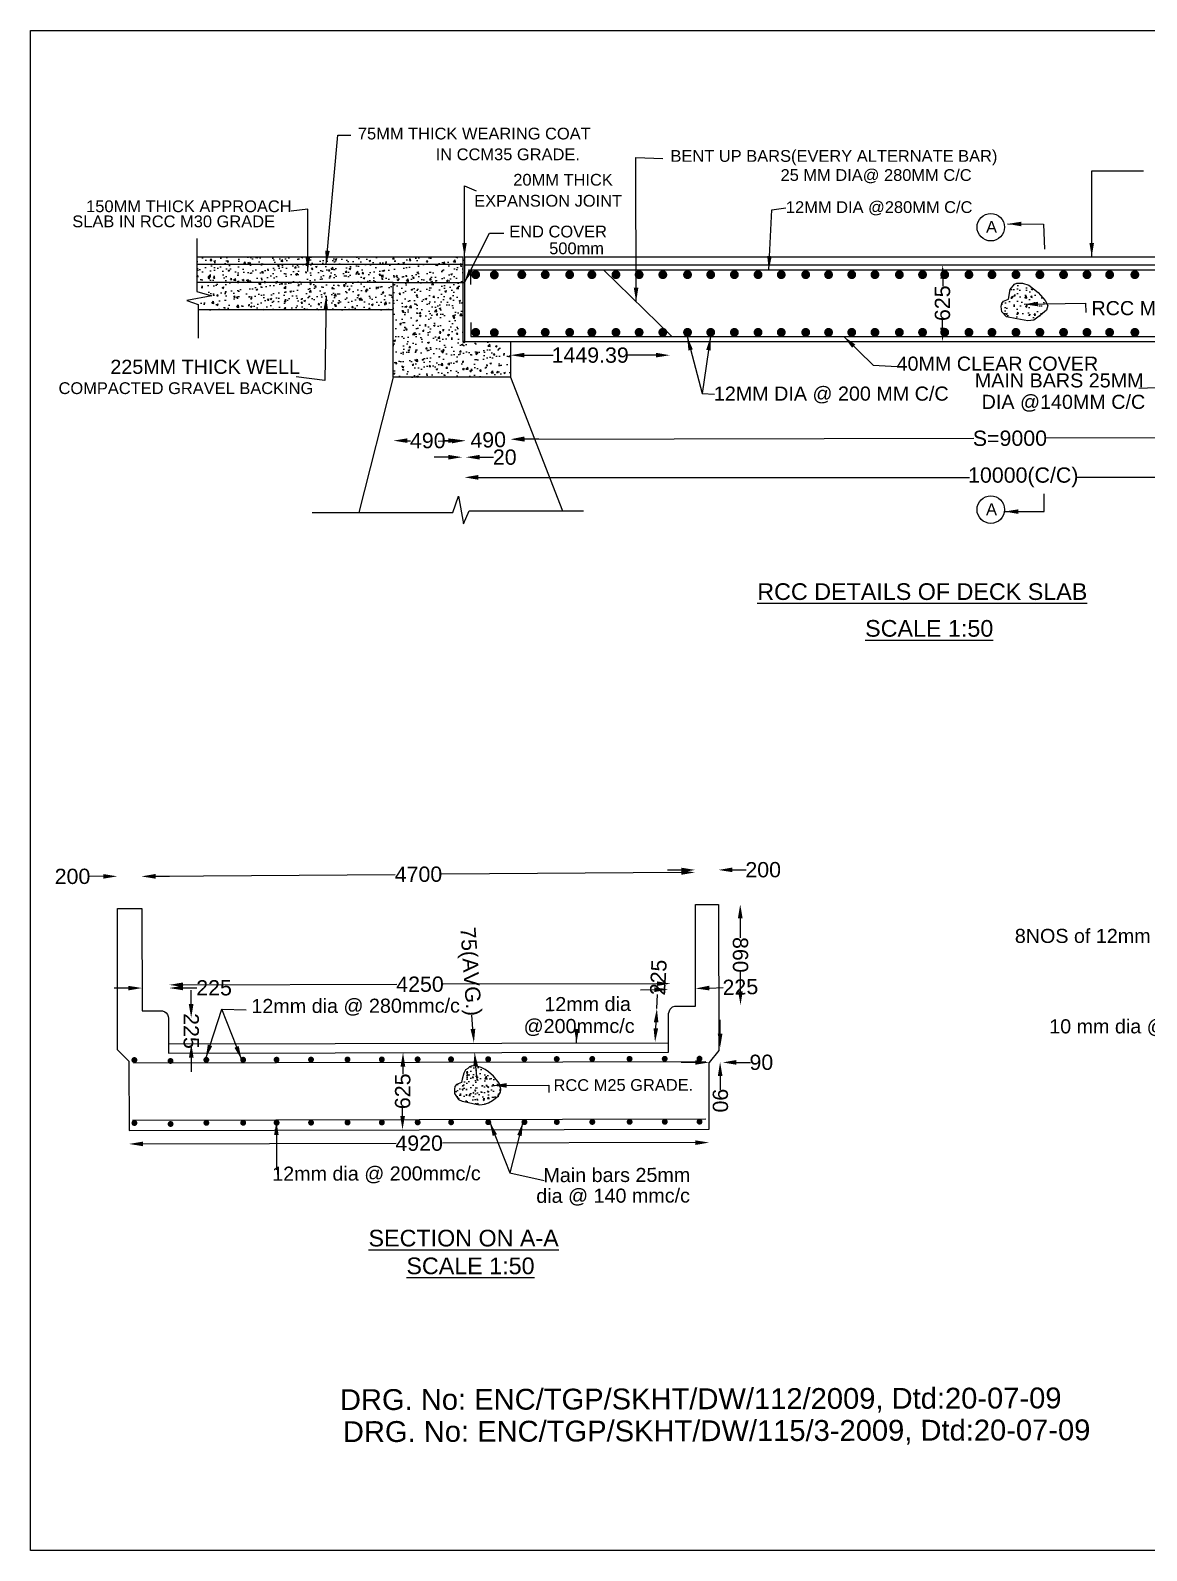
# Model space of a CAD drawing. Header units: millimetres. Extents: x 28885 to 47164, y 2290 to 13229.
# Drawn here: x 28885 to 36919, y 2290 to 13229 of the extents above; entities that cross this region are included whole.
import ezdxf

# ---------------------------------------------------------------- set-up
doc = ezdxf.new("R2010")
doc.units = ezdxf.units.MM
doc.header["$MEASUREMENT"] = 0
for name, color, linetype in [('DIMENSION', 7, 'Continuous'), ('DRAWING', 7, 'Continuous'), ('TEXT', 7, 'Continuous')]:
    doc.layers.add(name, color=color, linetype=linetype)
doc.styles.get("Standard").update_dxf_attribs({"font": 'arial.ttf'})
doc.dimstyles.get("Standard").update_dxf_attribs({"dimtxt": 110, "dimasz": 100, "dimexe": 0.18, "dimexo": 0.0625, "dimgap": 0.09, "dimtad": 0, "dimdec": 0, "dimzin": 0, "dimdsep": 46, "dimtxsty": 'Standard', "dimcen": 0.09, "dimse1": 1, "dimse2": 1, "dimadec": 0, "dimazin": 0, "dimtfac": 1, "dimtdec": 0, "dimtofl": 0, "dimtmove": 0, "dimatfit": 3, "dimfxl": 1, "dimtolj": 1, "dimtzin": 0, "dimarcsym": 0})
pattern_1 = [(50, (28532.61, 1065.07), (121.4755, -10.6277), [12.702, -139.7224]), (355, (28532.61, 1065.07), (-23.499, 127.3916), [10.1616, -111.7779]), (100.4514, (28542.73, 1064.18), (97.9765, 116.7639), [10.7951, -118.7457]), (46.1842, (28532.6, 1098.94), (180.7485, -28.0324), [19.053, -209.5835]), (96.6356, (28547.67, 1096.6), (158.2948, 164.9772), [16.1926, -178.1187]), (351.1842, (28532.6, 1098.94), (158.2948, 164.9772), [15.2424, -167.6668]), (21, (28549.54, 1090.47), (101.09244, -68.1877), [12.702, -139.7224]), (326, (28549.54, 1090.47), (41.208, 122.8117), [10.1616, -111.7779]), (71.4514, (28557.97, 1084.79), (142.3004, 54.624), [10.7951, -118.7457]), (37.5, (28532.607, 1065.067), (2.0594, 56.37905), [0, -110.423, 0, -113.4715, 0, -112.2013]), (7.5, (28532.607, 1065.07), (44.55357, 66.79774), [0, -64.6957, 0, -107.8826, 0, -42.7635]), (327.5, (28494.84, 1065.067), (90.4084, -3.8199), [0, -42.3401, 0, -132.10114, 0, -175.28805]), (317.5, (28477.9, 1065.07), (98.76866, 16.9538), [0, -55.04214, 0, -87.7287, 0, -124.4799])]

# ---------------------------------------------------------------- blocks, each defined once
blk = doc.blocks.new('*D5')
at = {"layer": 'Defpoints', "color": 0, "transparency": 16777216}
for p in [(29595, 5313), (33771, 5323), (33771, 5226)]:
    blk.add_point(p, dxfattribs=at)
at = {"layer": 'DIMENSION', "color": 0, "lineweight": -2, "transparency": 16777216}
for p, q in [((29695, 5216), (31517, 5221)), ((33671, 5226), (31850, 5221))]:
    blk.add_line(p, q, dxfattribs=at)
at = {"layer": 'DIMENSION', "color": 0, "transparency": 16777216}
for points in [[(29695, 5233), (29695, 5200), (29595, 5216)], [(33671, 5242), (33671, 5209), (33771, 5226)]]:
    blk.add_solid(points, dxfattribs=at)
at = {"layer": 'DIMENSION', "color": 0, "transparency": 16777216, "insert": (31683, 5221), "char_height": 110, "attachment_point": 5, "rotation": 0.1337}
blk.add_mtext('\\A1;4920', dxfattribs=at)
blk = doc.blocks.new('*D6')
at = {"layer": 'Defpoints', "color": 0, "transparency": 16777216}
for p in [(31567, 5873), (31589, 5873), (31585, 5318)]:
    blk.add_point(p, dxfattribs=at)
at = {"layer": 'DIMENSION', "color": 0, "lineweight": -2, "transparency": 16777216}
for p, q in [((31566, 5773), (31566, 5718)), ((31564, 5418), (31564, 5473))]:
    blk.add_line(p, q, dxfattribs=at)
at = {"layer": 'DIMENSION', "color": 0, "transparency": 16777216}
for points in [[(31549, 5773), (31583, 5773), (31567, 5873)], [(31547, 5418), (31581, 5418), (31563, 5318)]]:
    blk.add_solid(points, dxfattribs=at)
at = {"layer": 'DIMENSION', "color": 0, "transparency": 16777216, "insert": (31565, 5595), "char_height": 110, "attachment_point": 5, "rotation": 89.6666}
blk.add_mtext('\\A1;625', dxfattribs=at)
blk = doc.blocks.new('*D2')
at = {"layer": 'Defpoints', "color": 0, "transparency": 16777216}
for p in [(32032, 5941), (32077, 5944), (32037, 5874)]:
    blk.add_point(p, dxfattribs=at)
at = {"layer": 'DIMENSION', "color": 0, "lineweight": -2, "transparency": 16777216}
for p, q in [((32070, 6044), (32063, 6143)), ((32089, 5777), (32097, 5677))]:
    blk.add_line(p, q, dxfattribs=at)
at = {"layer": 'DIMENSION', "color": 0, "transparency": 16777216}
for points in [[(32087, 6045), (32053, 6042), (32077, 5944)], [(32106, 5778), (32073, 5776), (32082, 5877)]]:
    blk.add_solid(points, dxfattribs=at)
at = {"layer": 'DIMENSION', "color": 0, "transparency": 16777216, "insert": (32040, 6456), "char_height": 110, "attachment_point": 5, "rotation": 274.1572}
blk.add_mtext('\\A1;75(AVG.)', dxfattribs=at)
blk = doc.blocks.new('*D7')
at = {"layer": 'Defpoints', "color": 0, "transparency": 16777216}
for p in [(29689, 6266), (29884, 6338), (29884, 6266)]:
    blk.add_point(p, dxfattribs=at)
at = {"layer": 'DIMENSION', "color": 0, "lineweight": -2, "transparency": 16777216}
for p, q in [((29589, 6338), (29489, 6337)), ((29984, 6339), (30084, 6339))]:
    blk.add_line(p, q, dxfattribs=at)
at = {"layer": 'DIMENSION', "color": 0, "transparency": 16777216}
for points in [[(29589, 6354), (29589, 6321), (29689, 6338)], [(29984, 6355), (29984, 6322), (29884, 6338)]]:
    blk.add_solid(points, dxfattribs=at)
at = {"layer": 'DIMENSION', "color": 0, "transparency": 16777216, "insert": (30207, 6339), "char_height": 110, "attachment_point": 5, "rotation": 0.1337}
blk.add_mtext('\\A1;225', dxfattribs=at)
blk = doc.blocks.new('*D3')
at = {"layer": 'Defpoints', "color": 0, "transparency": 16777216}
for p in [(30004, 6123), (30042, 6123), (30005, 5936)]:
    blk.add_point(p, dxfattribs=at)
at = {"layer": 'DIMENSION', "color": 0, "lineweight": -2, "transparency": 16777216}
for p, q in [((30042, 6223), (30042, 6323)), ((30043, 5836), (30043, 5736))]:
    blk.add_line(p, q, dxfattribs=at)
at = {"layer": 'DIMENSION', "color": 0, "transparency": 16777216}
for points in [[(30059, 6223), (30025, 6223), (30042, 6123)], [(30060, 5836), (30026, 5836), (30043, 5936)]]:
    blk.add_solid(points, dxfattribs=at)
at = {"layer": 'DIMENSION', "color": 0, "transparency": 16777216, "insert": (30042, 6029), "char_height": 110, "attachment_point": 5, "rotation": 270.1337}
blk.add_mtext('\\A1;225', dxfattribs=at)
blk = doc.blocks.new('*D8')
at = {"layer": 'Defpoints', "color": 0, "transparency": 16777216}
for p in [(33770, 5803), (33867, 5803), (33867, 5803)]:
    blk.add_point(p, dxfattribs=at)
at = {"layer": 'DIMENSION', "color": 0, "lineweight": -2, "transparency": 16777216}
for p, q in [((33670, 5802), (33570, 5802)), ((33967, 5803), (34067, 5803))]:
    blk.add_line(p, q, dxfattribs=at)
at = {"layer": 'DIMENSION', "color": 0, "transparency": 16777216}
for points in [[(33670, 5819), (33670, 5786), (33770, 5803)], [(33967, 5820), (33967, 5786), (33867, 5803)]]:
    blk.add_solid(points, dxfattribs=at)
at = {"layer": 'DIMENSION', "color": 0, "transparency": 16777216, "insert": (34146, 5803), "char_height": 110, "attachment_point": 5, "rotation": 0.1337}
blk.add_mtext('\\A1;90', dxfattribs=at)
blk = doc.blocks.new('*D9')
at = {"layer": 'Defpoints', "color": 0, "transparency": 16777216}
for p in [(33840, 5910), (33840, 5806), (33849, 5806)]:
    blk.add_point(p, dxfattribs=at)
at = {"layer": 'DIMENSION', "color": 0, "lineweight": -2, "transparency": 16777216}
for p, q in [((33849, 6010), (33849, 6110)), ((33850, 5706), (33850, 5606))]:
    blk.add_line(p, q, dxfattribs=at)
at = {"layer": 'DIMENSION', "color": 0, "transparency": 16777216}
for points in [[(33866, 6010), (33832, 6010), (33849, 5910)], [(33866, 5706), (33833, 5706), (33849, 5806)]]:
    blk.add_solid(points, dxfattribs=at)
at = {"layer": 'DIMENSION', "color": 0, "transparency": 16777216, "insert": (33850, 5528), "char_height": 110, "attachment_point": 5, "rotation": 270.1337}
blk.add_mtext('\\A1;90', dxfattribs=at)
blk = doc.blocks.new('*D10')
at = {"layer": 'Defpoints', "color": 0, "transparency": 16777216}
for p in [(33394, 6191), (33490, 6186), (33478, 5944)]:
    blk.add_point(p, dxfattribs=at)
at = {"layer": 'DIMENSION', "color": 0, "lineweight": -2, "transparency": 16777216}
for p, q in [((33394, 6191), (33399, 6291)), ((33386, 6049), (33388, 6091))]:
    blk.add_line(p, q, dxfattribs=at)
at = {"layer": 'DIMENSION', "color": 0, "transparency": 16777216}
for points in [[(33372, 6092), (33405, 6090), (33394, 6191)], [(33370, 6049), (33403, 6048), (33381, 5949)]]:
    blk.add_solid(points, dxfattribs=at)
at = {"layer": 'DIMENSION', "color": 0, "transparency": 16777216, "insert": (33405, 6414), "char_height": 110, "attachment_point": 5, "rotation": 87.1089}
blk.add_mtext('\\A1;225', dxfattribs=at)
blk = doc.blocks.new('*D4')
at = {"layer": 'Defpoints', "color": 0, "transparency": 16777216}
for p in [(33494, 6370), (29884, 6266), (33494, 6275)]:
    blk.add_point(p, dxfattribs=at)
at = {"layer": 'DIMENSION', "color": 0, "lineweight": -2, "transparency": 16777216}
for p, q in [((29984, 6361), (31523, 6365)), ((33394, 6369), (31855, 6366))]:
    blk.add_line(p, q, dxfattribs=at)
at = {"layer": 'DIMENSION', "color": 0, "transparency": 16777216}
for points in [[(29984, 6378), (29984, 6345), (29884, 6361)], [(33394, 6386), (33394, 6353), (33494, 6370)]]:
    blk.add_solid(points, dxfattribs=at)
at = {"layer": 'DIMENSION', "color": 0, "transparency": 16777216, "insert": (31689, 6365), "char_height": 110, "attachment_point": 5, "rotation": 0.1337}
blk.add_mtext('\\A1;4250', dxfattribs=at)
blk = doc.blocks.new('*D11')
at = {"layer": 'Defpoints', "color": 0, "transparency": 16777216}
for p in [(33476, 6308), (33672, 6335), (33672, 6314)]:
    blk.add_point(p, dxfattribs=at)
at = {"layer": 'DIMENSION', "color": 0, "lineweight": -2, "transparency": 16777216}
for p, q in [((33376, 6326), (33276, 6323)), ((33772, 6338), (33872, 6341))]:
    blk.add_line(p, q, dxfattribs=at)
at = {"layer": 'DIMENSION', "color": 0, "transparency": 16777216}
for points in [[(33771, 6355), (33772, 6321), (33672, 6335)], [(33375, 6343), (33376, 6309), (33476, 6329)]]:
    blk.add_solid(points, dxfattribs=at)
at = {"layer": 'DIMENSION', "color": 0, "transparency": 16777216, "insert": (33995, 6345), "char_height": 110, "attachment_point": 5, "rotation": 1.7355}
blk.add_mtext('\\A1;225', dxfattribs=at)
blk = doc.blocks.new('*D12')
at = {"layer": 'Defpoints', "color": 0, "transparency": 16777216}
for p in [(33837, 6940), (33839, 6215), (33996, 6215)]:
    blk.add_point(p, dxfattribs=at)
at = {"layer": 'DIMENSION', "color": 0, "lineweight": -2, "transparency": 16777216}
for p, q in [((33994, 6840), (33994, 6699)), ((33995, 6315), (33995, 6456))]:
    blk.add_line(p, q, dxfattribs=at)
at = {"layer": 'DIMENSION', "color": 0, "transparency": 16777216}
for points in [[(34011, 6840), (33977, 6840), (33994, 6940)], [(34012, 6315), (33979, 6315), (33996, 6215)]]:
    blk.add_solid(points, dxfattribs=at)
at = {"layer": 'DIMENSION', "color": 0, "transparency": 16777216, "insert": (33995, 6577), "char_height": 110, "attachment_point": 5, "rotation": 270.1337}
blk.add_mtext('\\A1;860', dxfattribs=at)
blk = doc.blocks.new('*D13')
at = {"layer": 'Defpoints', "color": 0, "transparency": 16777216}
for p in [(29510, 7142), (29511, 6910), (29688, 6910)]:
    blk.add_point(p, dxfattribs=at)
at = {"layer": 'DIMENSION', "color": 0, "lineweight": -2, "transparency": 16777216}
for p, q in [((29410, 7142), (29310, 7141)), ((29787, 7142), (29887, 7143))]:
    blk.add_line(p, q, dxfattribs=at)
at = {"layer": 'DIMENSION', "color": 0, "transparency": 16777216}
for points in [[(29410, 7158), (29410, 7125), (29510, 7142)], [(29787, 7159), (29787, 7126), (29687, 7142)]]:
    blk.add_solid(points, dxfattribs=at)
at = {"layer": 'DIMENSION', "color": 0, "transparency": 16777216, "insert": (29188, 7141), "char_height": 110, "attachment_point": 5, "rotation": 0.1337}
blk.add_mtext('\\A1;200', dxfattribs=at)
blk = doc.blocks.new('*D14')
at = {"layer": 'Defpoints', "color": 0, "transparency": 16777216}
for p in [(33669, 7170), (29688, 6910), (33671, 6939)]:
    blk.add_point(p, dxfattribs=at)
at = {"layer": 'DIMENSION', "color": 0, "lineweight": -2, "transparency": 16777216}
for p, q in [((29786, 7142), (31511, 7154)), ((33569, 7170), (31844, 7157))]:
    blk.add_line(p, q, dxfattribs=at)
at = {"layer": 'DIMENSION', "color": 0, "transparency": 16777216}
for points in [[(29786, 7159), (29786, 7125), (29686, 7141)], [(33569, 7186), (33569, 7153), (33669, 7170)]]:
    blk.add_solid(points, dxfattribs=at)
at = {"layer": 'DIMENSION', "color": 0, "transparency": 16777216, "insert": (31678, 7156), "char_height": 110, "attachment_point": 5, "rotation": 0.4183}
blk.add_mtext('\\A1;4700', dxfattribs=at)
blk = doc.blocks.new('*D15')
at = {"layer": 'Defpoints', "color": 0, "transparency": 16777216}
for p in [(33837, 7188), (33671, 6939), (33837, 6940)]:
    blk.add_point(p, dxfattribs=at)
at = {"layer": 'DIMENSION', "color": 0, "lineweight": -2, "transparency": 16777216}
for p, q in [((33570, 7187), (33470, 7187)), ((33937, 7188), (34037, 7189))]:
    blk.add_line(p, q, dxfattribs=at)
at = {"layer": 'DIMENSION', "color": 0, "transparency": 16777216}
for points in [[(33570, 7204), (33570, 7171), (33670, 7188)], [(33937, 7205), (33937, 7172), (33837, 7188)]]:
    blk.add_solid(points, dxfattribs=at)
at = {"layer": 'DIMENSION', "color": 0, "transparency": 16777216, "insert": (34159, 7189), "char_height": 110, "attachment_point": 5, "rotation": 0.1337}
blk.add_mtext('\\A1;200', dxfattribs=at)
blk = doc.blocks.new('*D24')
at = {"layer": 'Defpoints', "color": 0, "transparency": 16777216}
for p in [(31498, 10254), (31992, 10277), (31992, 10254)]:
    blk.add_point(p, dxfattribs=at)
at = {"layer": 'DIMENSION', "color": 0, "lineweight": -2, "transparency": 16777216}
for p, q in [((31598, 10277), (31621, 10277)), ((31892, 10277), (31868, 10277))]:
    blk.add_line(p, q, dxfattribs=at)
at = {"layer": 'DIMENSION', "color": 0, "transparency": 16777216}
for points in [[(31598, 10294), (31598, 10261), (31498, 10277)], [(31892, 10294), (31892, 10261), (31992, 10277)]]:
    blk.add_solid(points, dxfattribs=at)
at = {"layer": 'DIMENSION', "color": 0, "transparency": 16777216, "insert": (31745, 10277), "char_height": 110, "attachment_point": 5}
blk.add_mtext('\\A1;490', dxfattribs=at)
blk = doc.blocks.new('*D28')
at = {"layer": 'Defpoints', "color": 0, "transparency": 16777216}
for p in [(39528, 10302), (39528, 10286), (32341, 10271)]:
    blk.add_point(p, dxfattribs=at)
at = {"layer": 'DIMENSION', "color": 0, "lineweight": -2, "transparency": 16777216}
for p, q in [((32441, 10287), (35675, 10294)), ((39428, 10302), (36195, 10295))]:
    blk.add_line(p, q, dxfattribs=at)
at = {"layer": 'DIMENSION', "color": 0, "transparency": 16777216}
for points in [[(32441, 10304), (32441, 10270), (32341, 10287)], [(39428, 10318), (39428, 10285), (39528, 10302)]]:
    blk.add_solid(points, dxfattribs=at)
at = {"layer": 'DIMENSION', "color": 0, "transparency": 16777216, "insert": (35935, 10294), "char_height": 110, "attachment_point": 5, "rotation": 0.118}
blk.add_mtext('\\A1;S=9000', dxfattribs=at)
blk = doc.blocks.new('*D25')
at = {"layer": 'Defpoints', "color": 0, "transparency": 16777216}
for p in [(31992, 10277), (32019, 10277), (32019, 10158)]:
    blk.add_point(p, dxfattribs=at)
at = {"layer": 'DIMENSION', "color": 0, "lineweight": -2, "transparency": 16777216}
for p, q in [((31892, 10158), (31792, 10158)), ((32119, 10158), (32219, 10158))]:
    blk.add_line(p, q, dxfattribs=at)
at = {"layer": 'DIMENSION', "color": 0, "transparency": 16777216}
for points in [[(31892, 10175), (31892, 10141), (31992, 10158)], [(32119, 10175), (32119, 10141), (32019, 10158)]]:
    blk.add_solid(points, dxfattribs=at)
at = {"layer": 'DIMENSION', "color": 0, "transparency": 16777216, "insert": (32299, 10158), "char_height": 110, "attachment_point": 5}
blk.add_mtext('\\A1;20', dxfattribs=at)
blk = doc.blocks.new('*D26')
at = {"layer": 'Defpoints', "color": 0, "transparency": 16777216}
for p in [(32341, 10287), (32341, 10287), (32019, 10277)]:
    blk.add_point(p, dxfattribs=at)
at = {"layer": 'DIMENSION', "color": 0, "lineweight": -2, "transparency": 16777216}
for p, q in [((32441, 10290), (32541, 10293)), ((31919, 10274), (31819, 10271))]:
    blk.add_line(p, q, dxfattribs=at)
at = {"layer": 'DIMENSION', "color": 0, "transparency": 16777216}
for points in [[(31919, 10291), (31920, 10258), (32019, 10277)], [(32441, 10307), (32442, 10273), (32341, 10287)]]:
    blk.add_solid(points, dxfattribs=at)
at = {"layer": 'DIMENSION', "color": 0, "transparency": 16777216, "insert": (32180, 10282), "char_height": 110, "attachment_point": 5, "rotation": 1.7311}
blk.add_mtext('\\A1;490', dxfattribs=at)
blk = doc.blocks.new('*D27')
at = {"layer": 'Defpoints', "color": 0, "transparency": 16777216}
for p in [(32009, 10013), (32009, 10009), (40053, 10009)]:
    blk.add_point(p, dxfattribs=at)
at = {"layer": 'DIMENSION', "color": 0, "lineweight": -2, "transparency": 16777216}
for p, q in [((32109, 10013), (35645, 10013)), ((39953, 10013), (36417, 10013))]:
    blk.add_line(p, q, dxfattribs=at)
at = {"layer": 'DIMENSION', "color": 0, "transparency": 16777216}
for points in [[(32109, 10030), (32109, 9996), (32009, 10013)], [(39953, 10030), (39953, 9996), (40053, 10013)]]:
    blk.add_solid(points, dxfattribs=at)
at = {"layer": 'DIMENSION', "color": 0, "transparency": 16777216, "insert": (36031, 10013), "char_height": 110, "attachment_point": 5}
blk.add_mtext('\\A1;10000(C/C)', dxfattribs=at)
blk = doc.blocks.new('*D30')
at = {"layer": 'Defpoints', "color": 0, "transparency": 16777216}
for p in [(35422, 11542), (35451, 11542), (35420, 10990)]:
    blk.add_point(p, dxfattribs=at)
at = {"layer": 'DIMENSION', "color": 0, "lineweight": -2, "transparency": 16777216}
for p, q in [((35451, 11442), (35451, 11388)), ((35450, 11090), (35450, 11144))]:
    blk.add_line(p, q, dxfattribs=at)
at = {"layer": 'DIMENSION', "color": 0, "transparency": 16777216}
for points in [[(35434, 11442), (35467, 11442), (35451, 11542)], [(35433, 11090), (35466, 11090), (35450, 10990)]]:
    blk.add_solid(points, dxfattribs=at)
at = {"layer": 'DIMENSION', "color": 0, "transparency": 16777216, "insert": (35450, 11266), "char_height": 110, "attachment_point": 5, "rotation": 89.8488}
blk.add_mtext('\\A1;625', dxfattribs=at)
blk = doc.blocks.new('*D31')
at = {"layer": 'Defpoints', "color": 0, "transparency": 16777216}
for p in [(32340, 10890), (33488, 10892), (33488, 10890)]:
    blk.add_point(p, dxfattribs=at)
at = {"layer": 'DIMENSION', "color": 0, "lineweight": -2, "transparency": 16777216}
for p, q in [((32440, 10892), (32648, 10892)), ((33388, 10892), (33180, 10892))]:
    blk.add_line(p, q, dxfattribs=at)
at = {"layer": 'DIMENSION', "color": 0, "transparency": 16777216}
for points in [[(32440, 10909), (32440, 10876), (32340, 10892)], [(33388, 10909), (33388, 10876), (33488, 10892)]]:
    blk.add_solid(points, dxfattribs=at)
at = {"layer": 'DIMENSION', "color": 0, "transparency": 16777216, "insert": (32914, 10892), "char_height": 110, "attachment_point": 5}
blk.add_mtext('\\A1;1449.39', dxfattribs=at)

msp = doc.modelspace()

# ---------------------------------------------------------------- hatches: boundary and pattern name
at = {"layer": 'DRAWING'}
h = msp.add_hatch(dxfattribs=at)
h.set_pattern_fill('AR-CONC', color=256, scale=16.936044)
h.set_pattern_definition(pattern_1)
h.paths.add_polyline_path([(30082.6, 11415.6), (30082.6, 11350.1), (30190.7, 11320.1), (30010.4, 11286.1), (30092.6, 11256.1), (30092.6, 11217.7), (31496.4, 11217.7), (31496.4, 11415.6)])
h.paths.add_polyline_path([(31496.4, 11415.6), (31999.3, 11415.6), (31999.3, 11544.2), (30082.6, 11544.2), (30082.6, 11415.6)])
h.paths.add_polyline_path([(31999.3, 11544.2), (31999.3, 11598), (30082.6, 11598), (30082.6, 11544.2)])
h.paths.add_polyline_path([(31496.4, 10733.2), (32339.9, 10733.2), (32339.9, 10990.1), (32009.3, 10990.1), (31999.3, 10990.1), (31999.3, 11415.6), (31496.4, 11415.6)])
h = msp.add_hatch(dxfattribs=at)
h.set_pattern_fill('AR-CONC', color=256, scale=16.936044)
h.set_pattern_definition(pattern_1)
h.paths.add_polyline_path([(35924.3, 11295.6), (35888.1, 11281.8), (35877.5, 11263.7), (35871.1, 11241.4), (35877.5, 11205.3), (35911.5, 11168.1), (35983.9, 11154.3), (36063.6, 11138.3), (36107.3, 11144.7), (36154.1, 11179.8), (36198.7, 11217), (36207.3, 11248.9), (36189.2, 11285), (36138.1, 11342.4), (36070, 11395.5), (36025.3, 11409.3), (35984.9, 11411.4), (35966.8, 11402.9), (35937, 11364.7)])
h = msp.add_hatch(dxfattribs=at)
h.set_pattern_fill('AR-CONC', color=256, scale=12.70064, angle=0.13367)
h.set_pattern_definition([(50.1337, (28437.7, 1115.6), (91.115, -7.7574), [9.5255, -104.7803]), (355.1337, (28437.7, 1115.6), (-17.8451, 95.4918), [7.6204, -83.8242]), (100.5851, (28445.29, 1114.95), (73.2698, 87.7345), [8.0954, -89.0495]), (46.3179, (28437.64, 1141), (135.5952, -20.7057), [14.2882, -157.1704]), (96.7693, (28448.94, 1139.28), (118.419, 123.996), [12.143, -133.5744]), (351.3178, (28437.64, 1141), (118.419, 123.996), [11.4306, -125.7363]), (21.1337, (28450.355, 1134.68), (75.9301, -50.9582), [9.5255, -104.7803]), (326.1337, (28450.355, 1134.68), (30.6877, 92.1705), [7.6204, -83.8242]), (71.5851, (28456.68, 1130.435), (106.6178, 41.2124), [8.0954, -89.0495]), (37.6337, (28437.7, 1115.6), (1.44574, 42.28314), [0, -82.80817, 0, -85.0943, 0, -84.14174]), (7.6337, (28437.7, 1115.6), (33.29456, 50.17062), [0, -48.51644, 0, -80.90307, 0, -32.0691]), (327.6337, (28409.376, 1115.535), (67.80536, -2.70643), [0, -31.7516, 0, -99.065, 0, -131.4516]), (317.6337, (28396.676, 1115.505), (74.0385, 12.88674), [0, -41.2771, 0, -65.7893, 0, -93.3497])])
h.paths.add_polyline_path([(31986.9, 5658.7), (31952.2, 5644.5), (31939.2, 5630.4), (31937.1, 5609.8), (31937.1, 5578.3), (31965.5, 5536.1), (31992.6, 5523.1), (32028.5, 5517.8), (32078.5, 5503.8), (32119.8, 5497.4), (32154.5, 5501.8), (32181.6, 5511.6), (32212, 5529), (32252.1, 5560.6), (32269.4, 5589.9), (32271.5, 5610.5), (32258.4, 5653.9), (32219.2, 5704.8), (32182.2, 5734), (32158.3, 5752.4), (32130, 5766.4), (32098.5, 5776.1), (32064.8, 5778.2), (32045.3, 5771.6), (32032.3, 5758.6), (32017.1, 5749.9), (32004.1, 5726), (31992.3, 5682.6)])

# ---------------------------------------------------------------- linework, layer by layer
for points in [[(28885, 13229.3), (47163.9, 13229.3), (47163.9, 2289.8), (28885, 2289.8)], [(32017.1, 5749.9), (32004.1, 5726), (31992.3, 5682.6), (31986.9, 5658.7), (31952.2, 5644.5), (31939.2, 5630.4), (31937.1, 5609.8), (31937.1, 5578.3), (31965.5, 5536.1), (31992.6, 5523.1), (32028.5, 5517.8), (32078.5, 5503.8), (32119.8, 5497.4), (32154.5, 5501.8), (32181.6, 5511.6), (32212, 5529), (32252.1, 5560.6), (32269.4, 5589.9), (32271.5, 5610.5), (32258.4, 5653.9), (32219.2, 5704.8), (32182.2, 5734), (32158.3, 5752.4), (32130, 5766.4), (32098.5, 5776.1), (32064.8, 5778.2), (32045.3, 5771.6), (32032.3, 5758.6)]]:
    msp.add_lwpolyline(points, close=True, dxfattribs=at)
for points in [[(30082.6, 11732.4), (30082.6, 11350.1), (30190.7, 11320.1), (30010.4, 11286.1), (30092.6, 11256.1), (30092.6, 11013.9)], [(32009.3, 10990.1), (31999.3, 10990.1), (31999.3, 11598), (30082.6, 11598)], [(32009.3, 11600.4), (32009.3, 10990.1), (40033, 10990.1), (40033, 11600.4)], [(32009.3, 11600.4), (40033, 11600.4)], [(31999.3, 11544.2), (30082.6, 11544.2)], [(32009.3, 11542.4), (40033, 11542.4)], [(32055.7, 11401.5), (32055.7, 11505.3), (40033, 11505.3)], [(33010, 11505.3), (33501.7, 11026.6)], [(31496.4, 11415.6), (30082.6, 11415.6)], [(32339.9, 10990.1), (32339.9, 10733.2), (31496.4, 10733.2), (31496.4, 11415.6), (32009.3, 11415.6)], [(35924.3, 11295.6), (35937, 11364.7), (35966.8, 11402.9), (35984.9, 11411.4), (36025.3, 11409.3), (36070, 11395.5), (36138.1, 11342.4), (36189.2, 11285), (36207.3, 11248.9), (36198.7, 11217), (36154.1, 11179.8), (36107.3, 11144.7), (36063.6, 11138.3), (35983.9, 11154.3), (35911.5, 11168.1), (35877.5, 11205.3), (35871.1, 11241.4), (35877.5, 11263.7), (35888.1, 11281.8), (35924.3, 11295.6)], [(31496.4, 11217.7), (30092.6, 11217.7)], [(32054.6, 11127.5), (32054.6, 11026.6), (40658.7, 11026.6)], [(31496.4, 10733.2), (31249.6, 9760.4)], [(32339.9, 10733.2), (32714.8, 9772.5)], [(30913.8, 9760.4), (31924.6, 9760.4), (31965.8, 9876.6), (32002.2, 9678.1), (32043.4, 9772.5), (32865.1, 9772.5)], [(29593.8, 5811.7), (29513.1, 5892.4), (29510.8, 6909.7), (29687.7, 6910.1), (29689.4, 6173.2), (29834.6, 6173.5), (29851.4, 6167), (29862.4, 6158.7), (29870.8, 6148.2), (29876.5, 6134.4), (29879.1, 6120.4), (29879, 6099.9), (29879.5, 5868.9), (33477.8, 5877.3), (33477.1, 6153.7), (33489.9, 6186.2), (33506.1, 6203.7), (33523.6, 6208.4), (33672.6, 6208.8), (33670.9, 6939.2), (33837.3, 6939.6), (33839.7, 5910.3), (33839.8, 5888.2), (33769.8, 5803)], [(29879.4, 5935.5), (33477.6, 5943.9)], [(29593.8, 5811.7), (29595, 5313), (33770.9, 5322.8), (33769.8, 5803)], [(29626.8, 5798.7), (33746.1, 5808.3)], [(29620.1, 5387.9), (33746.2, 5397.5)]]:
    msp.add_lwpolyline(points, dxfattribs=at)
for points, const_width in [([(32074, 11471.4, 1), (32105.8, 11471.4, 1)], 31.8), ([(32208.2, 11469.6, 1), (32240, 11469.6, 1)], 31.8), ([(32405.9, 11471.4, 1), (32437.7, 11471.4, 1)], 31.8), ([(32574.6, 11471.4, 1), (32606.3, 11471.4, 1)], 31.8), ([(32750.5, 11471.4, 1), (32782.2, 11471.4, 1)], 31.8), ([(32910, 11471.4, 1), (32941.8, 11471.4, 1)], 31.8), ([(33083.6, 11471.4, 1), (33115.4, 11471.4, 1)], 31.8), ([(33250.5, 11471.4, 1), (33282.2, 11471.4, 1)], 31.8), ([(33420.9, 11471.4, 1), (33452.7, 11471.4, 1)], 31.8), ([(33598.6, 11471.4, 1), (33630.4, 11471.4, 1)], 31.8), ([(33765.5, 11471.4, 1), (33797.2, 11471.4, 1)], 31.8), ([(33935.9, 11471.4, 1), (33967.7, 11471.4, 1)], 31.8), ([(34106.4, 11471.4, 1), (34138.2, 11471.4, 1)], 31.8), ([(34273.3, 11471.4, 1), (34305, 11471.4, 1)], 31.8), ([(34449.2, 11471.4, 1), (34480.9, 11471.4, 1)], 31.8), ([(34613.8, 11471.4, 1), (34645.6, 11471.4, 1)], 31.8), ([(34780.6, 11471.4, 1), (34812.4, 11471.4, 1)], 31.8), ([(34947.5, 11471.4, 1), (34979.2, 11471.4, 1)], 31.8), ([(35123.4, 11471.4, 1), (35155.1, 11471.4, 1)], 31.8), ([(35290.2, 11471.4, 1), (35322, 11471.4, 1)], 31.8), ([(35449.8, 11471.4, 1), (35481.6, 11471.4, 1)], 31.8), ([(35623.9, 11471.4, 1), (35655.7, 11471.4, 1)], 31.8), ([(35789.9, 11471.4, 1), (35821.7, 11471.4, 1)], 31.8), ([(35962.2, 11471.4, 1), (35994, 11471.4, 1)], 31.8), ([(36134.5, 11471.4, 1), (36166.2, 11471.4, 1)], 31.8), ([(36305, 11471.4, 1), (36336.7, 11471.4, 1)], 31.8), ([(36473.6, 11471.4, 1), (36505.4, 11471.4, 1)], 31.8), ([(36636.8, 11471.4, 1), (36668.6, 11471.4, 1)], 31.8), ([(36818.2, 11471.4, 1), (36849.9, 11471.4, 1)], 31.8), ([(32074, 11056.6, 1), (32105.8, 11056.6, 1)], 31.8), ([(32208.2, 11054.8, 1), (32240, 11054.8, 1)], 31.8), ([(32405.9, 11056.6, 1), (32437.7, 11056.6, 1)], 31.8), ([(32574.6, 11056.6, 1), (32606.3, 11056.6, 1)], 31.8), ([(32750.5, 11056.6, 1), (32782.2, 11056.6, 1)], 31.8), ([(32910, 11056.6, 1), (32941.8, 11056.6, 1)], 31.8), ([(33083.6, 11056.6, 1), (33115.4, 11056.6, 1)], 31.8), ([(33250.5, 11056.6, 1), (33282.2, 11056.6, 1)], 31.8), ([(33420.9, 11056.6, 1), (33452.7, 11056.6, 1)], 31.8), ([(33598.6, 11056.6, 1), (33630.4, 11056.6, 1)], 31.8), ([(33765.5, 11056.6, 1), (33797.2, 11056.6, 1)], 31.8), ([(33935.9, 11056.6, 1), (33967.7, 11056.6, 1)], 31.8), ([(34106.4, 11056.6, 1), (34138.2, 11056.6, 1)], 31.8), ([(34273.3, 11056.6, 1), (34305, 11056.6, 1)], 31.8), ([(34449.2, 11056.6, 1), (34480.9, 11056.6, 1)], 31.8), ([(34613.8, 11056.6, 1), (34645.6, 11056.6, 1)], 31.8), ([(34780.6, 11056.6, 1), (34812.4, 11056.6, 1)], 31.8), ([(34947.5, 11056.6, 1), (34979.2, 11056.6, 1)], 31.8), ([(35123.4, 11056.6, 1), (35155.1, 11056.6, 1)], 31.8), ([(35290.2, 11056.6, 1), (35322, 11056.6, 1)], 31.8), ([(35449.8, 11056.6, 1), (35481.6, 11056.6, 1)], 31.8), ([(35623.9, 11056.6, 1), (35655.7, 11056.6, 1)], 31.8), ([(35789.9, 11056.6, 1), (35821.7, 11056.6, 1)], 31.8), ([(35962.2, 11056.6, 1), (35994, 11056.6, 1)], 31.8), ([(36134.5, 11056.6, 1), (36166.2, 11056.6, 1)], 31.8), ([(36305, 11056.6, 1), (36336.7, 11056.6, 1)], 31.8), ([(36473.6, 11056.6, 1), (36505.4, 11056.6, 1)], 31.8), ([(36636.8, 11056.6, 1), (36668.6, 11056.6, 1)], 31.8), ([(36818.2, 11056.6, 1), (36849.9, 11056.6, 1)], 31.8), ([(29622.7, 5820.1, 1), (29643.8, 5820.2, 1)], 21.2), ([(29882.9, 5813.4, 1), (29904, 5813.4, 1)], 21.2), ([(30140.6, 5821.4, 1), (30161.7, 5821.4, 1)], 21.2), ([(30405.6, 5822, 1), (30426.8, 5822, 1)], 21.2), ([(30646.2, 5822.5, 1), (30667.3, 5822.6, 1)], 21.2), ([(30894.1, 5823.1, 1), (30915.2, 5823.2, 1)], 21.2), ([(31156.7, 5823.7, 1), (31177.9, 5823.8, 1)], 21.2), ([(31403.7, 5824.3, 1), (31424.9, 5824.3, 1)], 21.2), ([(31661.4, 5824.9, 1), (31682.6, 5824.9, 1)], 21.2), ([(31901.9, 5825.5, 1), (31923.1, 5825.5, 1)], 21.2), ([(32169.5, 5826.1, 1), (32190.7, 5826.1, 1)], 21.2), ([(32429.7, 5826.7, 1), (32450.8, 5826.7, 1)], 21.2), ([(32662.8, 5827.2, 1), (32684, 5827.3, 1)], 21.2), ([(32918.1, 5827.8, 1), (32939.3, 5827.9, 1)], 21.2), ([(33186.9, 5828.5, 1), (33208.1, 5828.5, 1)], 21.2), ([(33439.8, 5829, 1), (33460.9, 5829.1, 1)], 21.2), ([(33690.1, 5829.6, 1), (33711.3, 5829.7, 1)], 21.2), ([(29623.1, 5366.7, 1), (29644.3, 5366.7, 1)], 21.2), ([(29883.3, 5359.9, 1), (29904.5, 5360, 1)], 21.2), ([(30141, 5367.9, 1), (30162.2, 5367.9, 1)], 21.2), ([(30406.1, 5368.5, 1), (30427.2, 5368.5, 1)], 21.2), ([(30646.6, 5369, 1), (30667.8, 5369.1, 1)], 21.2), ([(30894.5, 5369.6, 1), (30915.7, 5369.7, 1)], 21.2), ([(31157.1, 5370.2, 1), (31178.3, 5370.3, 1)], 21.2), ([(31404.1, 5370.8, 1), (31425.3, 5370.9, 1)], 21.2), ([(31661.8, 5371.4, 1), (31683, 5371.5, 1)], 21.2), ([(31902.4, 5372, 1), (31923.6, 5372, 1)], 21.2), ([(32169.9, 5372.6, 1), (32191.1, 5372.6, 1)], 21.2), ([(32430.1, 5373.2, 1), (32451.3, 5373.2, 1)], 21.2), ([(32663.3, 5373.7, 1), (32684.4, 5373.8, 1)], 21.2), ([(32918.5, 5374.3, 1), (32939.7, 5374.4, 1)], 21.2), ([(33187.4, 5375, 1), (33208.5, 5375, 1)], 21.2), ([(33440.2, 5375.6, 1), (33461.4, 5375.6, 1)], 21.2), ([(33690.5, 5376.1, 1), (33711.7, 5376.2, 1)], 21.2)]:
    msp.add_lwpolyline(points, format="xyb", close=True, dxfattribs=dict(at, const_width=const_width))
at = {"layer": 'TEXT'}
for centre in [(35797.4, 11813.2), (35797.4, 9780.9)]:
    msp.add_circle(centre, 99.1, dxfattribs=at)

# ---------------------------------------------------------------- texts
for s, height, p in [('75MM THICK WEARING COAT', 84.68, (31242, 12444.7)), ('IN CCM35 GRADE.', 84.68, (31801.8, 12295)), ('BENT UP BARS(EVERY ALTERNATE BAR)', 84.68, (33491.9, 12283.6)), ('20MM THICK', 84.68, (32360.5, 12112.3)), ('25 MM DIA@ 280MM C/C', 84.68, (34284.2, 12146.2)), ('EXPANSION JOINT', 84.68, (32078.9, 11961)), ('150MM THICK APPROACH', 84.68, (29286.3, 11921.5)), ('12MM DIA @280MM C/C', 84.68, (34322.7, 11915.3)), ('SLAB IN RCC M30 GRADE', 84.68, (29186.5, 11812.8)), ('END COVER', 84.68, (32331.5, 11739.6)), ('A', 84.7, (35763, 11773.2)), ('500mm', 84.68, (32618.9, 11618.8)), ('RCC M25 CRADE.', 101.616, (36521.6, 11180)), ('225MM THICK WELL', 101.616, (29460.5, 10757.7)), ('40MM CLEAR COVER', 101.616, (35119.1, 10780.4)), ('MAIN BARS 25MM', 101.616, (35682.1, 10659.9)), ('COMPACTED GRAVEL BACKING', 84.68, (29087.6, 10612.5)), ('12MM DIA @ 200 MM C/C', 101.616, (33804, 10564.9)), ('DIA @140MM C/C', 101.616, (35731.4, 10505.3)), ('A', 84.7, (35763, 9740.9)), ('%%URCC DETAILS OF DECK SLAB', 120, (34116.7, 9130.8)), ('%%USCALE 1:50', 120, (34892.8, 8866.3)), ('8NOS of 12mm dia ', 101.495, (35970.4, 6662.5)), ('10 mm dia @ 300 c/c', 101.495, (36218.1, 6011.7)), ('%%USECTION ON A-A', 120, (31318.6, 4478.5)), ('%%USCALE 1:50', 120, (31591.2, 4278.9))]:
    msp.add_text(s, height=height, dxfattribs=at).set_placement(p)
for s, height, rotation, p in [('12mm dia @ 280mmc/c', 101.605, 0.13367, (30475.8, 6157.8)), ('12mm dia', 101.61, 0.13367, (32584, 6171.5)), ('@200mmc/c', 101.61, 0.13367, (32435, 6013.1)), ('RCC M25 GRADE.', 84.671, 0.13367, (32650.1, 5596.7)), ('12mm dia @ 200mmc/c', 101.605, 0.13367, (30625.5, 4951)), ('Main bars 25mm', 101.605, 0.13367, (32577.4, 4940.8)), ('dia @ 140 mmc/c', 101.605, 0.13367, (32525.9, 4791.9)), ('DRG. No: ENC/TGP/SKHT/DW/112/2009, Dtd:20-07-09', 150, 0.1412, (31113.1, 3300.7)), ('DRG. No: ENC/TGP/SKHT/DW/115/3-2009, Dtd:20-07-09', 150, 0.1412, (31134.5, 3070.7))]:
    msp.add_text(s, height=height, rotation=rotation, dxfattribs=at).set_placement(p)

# ---------------------------------------------------------------- dimensions: what is measured, and where the dimension line sits
at = {"layer": 'DIMENSION'}
for p1, p2, distance, text, picture, middle in [((35420.5, 10990.1), (35421.9, 11542.4), -29, '625', '*D30', (35450.2, 11266.2)), ((32339.9, 10890.5), (33487.5, 10890.5), 1.8, '1449.39', '*D31', (32913.7, 10892.2)), ((31497.5, 10254.1), (31991.8, 10254.1), 23.1, '490', '*D24', (31744.7, 10277.2)), ((32019.1, 10277.2), (32341.3, 10286.9), 0, '490', '*D26', (32180.2, 10282.1)), ((32341.4, 10271), (39527.8, 10285.8), 16, 'S=9000', '*D28', (35934.6, 10294.3)), ((31991.8, 10277.2), (32019.1, 10277.2), -119.2, '20', '*D25', (32298.7, 10158)), ((40053.5, 10009.2), (32009.2, 10009.2), -3.8, '10000(C/C)', '*D27', (36031.3, 10013)), ((29687.7, 6910.1), (33670.9, 6939.2), 231.1, '4700', '*D14', (31677.6, 7155.7)), ((33670.9, 6939.2), (33837.3, 6939.6), 248.5, '200', '*D15', (34159.1, 7188.8)), ((29687.7, 6910.1), (29510.8, 6909.7), -232.2, '200', '*D13', (29187.9, 7141.1)), ((33837.3, 6939.6), (33839, 6214.5), 156.5, '860', '*D12', (33994.7, 6577.4)), ((33477.6, 5943.9), (33489.9, 6186.2), 96.5, '225', '*D10', (33404.8, 6413.8)), ((29689.2, 6266), (29883.8, 6266.4), 71.9, '225', '*D7', (30206.6, 6339.1)), ((29883.8, 6266.4), (33494.4, 6274.9), 94.6, '4250', '*D4', (31688.9, 6365.3)), ((33476.3, 6308.3), (33672.3, 6314.2), 20.7, '225', '*D11', (33994.5, 6344.7)), ((33839.7, 5910.3), (33840, 5806.2), 9.4, '90', '*D9', (33850, 5527.5)), ((31585.4, 5317.7), (31588.6, 5872.8), 22.1, '625', '*D6', (31564.9, 5595.4)), ((33769.8, 5803), (33866.8, 5803.3), -0.5, '90', '*D8', (34145.5, 5803.4)), ((29595, 5313), (33770.9, 5322.8), -97, '4920', '*D5', (31683.2, 5220.9))]:
    dim = msp.add_aligned_dim(p1=p1, p2=p2, distance=distance, text=text, dimstyle='Standard', dxfattribs=at)
    dim.commit()
    dim.dimension.update_dxf_attribs({"geometry": picture, "text_midpoint": middle})
for base, p1, p2, angle, text, picture, middle in [((32077.1, 5943.8), (32037.2, 5873.7), (32032.4, 5940.5), 94.15723, '75(AVG.)', '*D2', (32039.9, 6456.3)), ((30042.3, 6123), (30004.6, 5935.8), (30004.1, 6122.9), 90.13367, '225', '*D3', (30042.5, 6029.4))]:
    dim = msp.add_linear_dim(base=base, p1=p1, p2=p2, angle=angle, text=text, dimstyle='Standard', dxfattribs=at)
    dim.commit()
    dim.dimension.update_dxf_attribs({"geometry": picture, "text_midpoint": middle, "dimtype": 161})

# ---------------------------------------------------------------- leaders
at = {"layer": 'Defpoints'}
msp.add_leader([(30655.4, 5379.5), (30655.4, 5029.2)], dimstyle='Standard', override={"dimgap": 0.09, "dimtad": 0, "dimfxl": 2000}, dxfattribs=at)
at = {"layer": 'TEXT'}
for points in [[(31014.3, 11544.2), (31098.4, 12476.3), (31192.2, 12476.3)], [(33244.5, 11277), (33242.9, 12315.2), (33437.6, 12306.8)], [(36523.6, 11600.4), (36523.6, 12219.3), (36896.3, 12219.3)], [(32009.3, 11600.4), (32008.3, 12110.6), (32092.4, 12075.1)], [(30881.6, 11495.1), (30881.6, 11941.9), (30761.3, 11928.3)], [(34199.4, 11505.3), (34220.5, 11939), (34322.1, 11951.7)], [(35917.3, 11836.9), (36175.7, 11834.9), (36183.7, 11654.9)], [(32009.3, 11415.6), (32189.4, 11771.4), (32292.9, 11771.4)], [(31012.6, 11316.1), (31003.1, 10710.5), (30797.8, 10735.7)], [(36038, 11258.4), (36478.3, 11265.5), (36480.7, 11199.2)], [(33611.7, 11026.6), (33719, 10615.7), (33808, 10611.1)], [(33780.4, 11026.6), (33719, 10615.7)], [(34739.2, 11026.6), (34950.6, 10821.3), (35123.5, 10811.7)], [(37049.7, 11026.6), (37046.5, 10658.5), (36863.9, 10652.1)], [(35895.5, 9766.6), (36181.4, 9766.6), (36181.4, 9894.8)], [(30146.8, 5831), (30261.9, 6187.1), (30439, 6180.6)], [(30405.6, 5822), (30261.9, 6187.1)], [(32816.1, 5942.4), (32815.9, 6013.7)], [(32212.2, 5636.8), (32615.8, 5639.4), (32615.9, 5586.7)], [(32191.1, 5372.6), (32335.3, 5007.7), (32583.9, 4953.5)], [(32430.1, 5373.2), (32335.3, 5007.7)]]:
    msp.add_leader(points, dimstyle='Standard', override={"dimgap": 0.09, "dimtad": 0}, dxfattribs=at)

doc.saveas('drawing.dxf')
